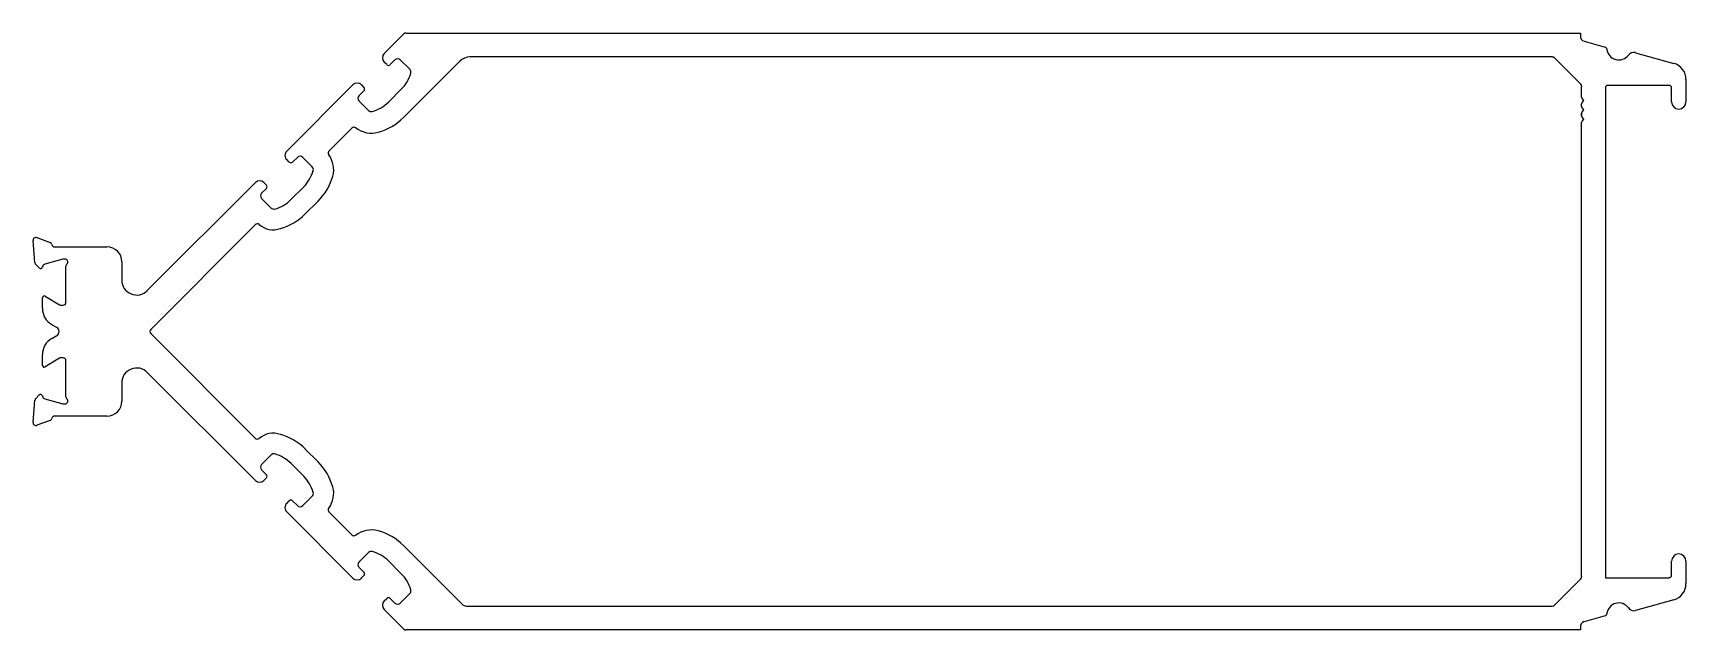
# Model space of a CAD drawing. Extents: x -99 to 77, y 4 to 68.
import ezdxf

# ---------------------------------------------------------------- set-up
doc = ezdxf.new("R2010")
doc.units = 0
doc.layers.add('1', color=7, linetype='CONTINUOUS')
doc.layers.add('AL_EXTRUSIONS', color=141, linetype='CONTINUOUS')

msp = doc.modelspace()

# ---------------------------------------------------------------- linework, layer by layer
at = {"layer": '1', "color": 7, "linetype": 'CONTINUOUS'}
for p, q in [((-53.64, 64.6), (-59.6, 58.63)), ((62.64, 65.04), (-52.56, 65.04)), ((65.67, 62.14), (62.87, 64.94)), ((65.76, 60.77), (65.76, 61.91)), ((65.76, 59.77), (65.76, 60.06)), ((66.01, 60.42), (65.84, 60.59)), ((65.84, 60.24), (66.01, 60.41)), ((65.76, 58.77), (65.76, 59.06)), ((65.76, 59.06), (65.76, 58.77)), ((65.76, 58.77), (65.76, 59.06)), ((65.76, 59.06), (65.76, 58.77)), ((65.76, 58.77), (65.76, 59.06)), ((65.76, 9.75), (65.76, 58.06)), ((65.76, 58.06), (65.76, 58.06)), ((65.76, 58.06), (65.76, 58.06)), ((66.01, 59.42), (65.84, 59.59)), ((65.84, 59.24), (66.01, 59.41)), ((66.01, 58.42), (65.84, 58.59)), ((65.84, 58.24), (66.01, 58.41)), ((-65.11, 57.47), (-67.55, 55.03)), ((-68.71, 49.71), (-70.07, 48.35)), ((-75.39, 47.19), (-86.52, 36.06)), ((-86.52, 35.61), (-75.39, 24.48)), ((-70.07, 23.32), (-68.71, 21.96)), ((-67.55, 16.63), (-65.11, 14.2)), ((-59.6, 13.03), (-53.38, 6.81)), ((62.86, 6.72), (65.67, 9.53)), ((-52.93, 6.62), (62.64, 6.62))]:
    msp.add_line(p, q, dxfattribs=at)
for centre, radius, start, end in [((-52.56, 63.52), 1.52, 89.9963, 135), ((62.64, 64.72), 0.318, 45, 89.9963), ((65.45, 61.91), 0.317, 360, 45), ((66.01, 60.77), 0.25, 180, 225), ((66.01, 60.06), 0.25, 135, 180), ((66, 60.41), 0.008, 315, 45), ((-64.02, 63.05), 6.25, 285.8408, 315), ((66.01, 59.77), 0.25, 180, 225), ((66.01, 59.06), 0.25, 135, 180), ((66.01, 58.77), 0.25, 180, 225), ((66.01, 58.06), 0.25, 135, 180), ((66, 59.41), 0.008, 315, 45), ((66, 58.41), 0.008, 315, 45), ((-64.88, 57.25), 0.317, 52.4307, 135), ((-63.05, 59.63), 2.69, 232.4307, 285.8408), ((-67.32, 54.81), 0.318, 135, 217.232), ((-69.62, 53.06), 2.57, 344.1597, 37.232), ((-73.04, 54.03), 6.12, 315.0015, 344.1597), ((-74.4, 52.67), 6.12, 285.8408, 315), ((-75.17, 47), 0.289, 47.6537, 140.1223), ((-73.49, 48.93), 2.27, 229.0337, 289.5827), ((-86.29, 35.83), 0.318, 135, 225), ((-73.49, 22.74), 2.27, 70.4173, 130.9663), ((-74.39, 18.99), 6.12, 45, 74.1592), ((-75.17, 24.67), 0.289, 219.8777, 312.3463), ((-73.04, 17.63), 6.12, 15.8403, 44.9985), ((-69.62, 18.6), 2.57, 322.768, 15.8403), ((-67.32, 16.86), 0.318, 142.768, 225), ((-64.88, 14.42), 0.318, 225, 307.5449), ((-63.05, 12.03), 2.69, 74.1573, 127.5449), ((-64.02, 8.62), 6.25, 44.998, 74.1573), ((65.45, 9.75), 0.317, 315, 0), ((-52.93, 7.26), 0.635, 224.998, 270.0018), ((62.64, 6.94), 0.318, 270.0008, 315)]:
    msp.add_arc(centre, radius, start, end, dxfattribs=at)
at = {"layer": 'AL_EXTRUSIONS', "color": 7, "linetype": 'CONTINUOUS'}
for p, q in [((-61.67, 65.4), (-59.58, 67.49)), ((-59.35, 67.58), (65.64, 67.59)), ((65.64, 67.59), (65.64, 67.31)), ((66.02, 66.71), (68.27, 66.07)), ((71.5, 65.5), (75.57, 64.36)), ((-61.4, 64.23), (-61.67, 64.5)), ((-60.53, 64.74), (-61.05, 64.23)), ((-58.95, 63.73), (-59.96, 64.74)), ((-72.05, 55.02), (-65, 62.07)), ((-64.1, 62.07), (-63.83, 61.79)), ((-61.22, 60.25), (-59.86, 61.61)), ((68.3, 61.77), (68.3, 9.64)), ((75.09, 62.02), (68.55, 62.02)), ((75.34, 60.26), (75.34, 61.77)), ((76.86, 62.65), (76.86, 60.26)), ((-63.83, 61.44), (-64.34, 60.93)), ((-64.34, 60.35), (-63.33, 59.35)), ((-71.78, 53.85), (-72.05, 54.12)), ((-70.91, 54.36), (-71.42, 53.85)), ((-69.33, 53.35), (-70.34, 54.36)), ((-86.89, 40.18), (-75.38, 51.69)), ((-74.21, 51.06), (-74.72, 50.55)), ((-74.48, 51.69), (-74.21, 51.42)), ((-71.6, 49.87), (-70.24, 51.23)), ((-74.72, 49.98), (-73.71, 48.97)), ((-98.64, 45.82), (-97.23, 45.3)), ((-98.84, 43.14), (-99.04, 45.51)), ((-96.75, 44.83), (-91.18, 44.83)), ((-98.39, 42.59), (-98.75, 42.96)), ((-98.02, 42.8), (-98.05, 42.68)), ((-95.88, 43.52), (-97.81, 43.01)), ((-95.65, 43.53), (-95.81, 43.53)), ((-95.55, 38.93), (-95.55, 42.79)), ((-89.6, 43.25), (-89.6, 41.3)), ((-98.05, 38.3), (-98.05, 39.43)), ((-97.74, 39.6), (-96.22, 38.68)), ((-96.07, 38.63), (-95.85, 38.63)), ((-96.53, 36.27), (-97.05, 36.56)), ((-97.05, 35.1), (-96.53, 35.4)), ((-98.05, 32.23), (-98.05, 33.37)), ((-96.22, 32.99), (-97.74, 32.06)), ((-95.85, 33.03), (-96.07, 33.03)), ((-95.55, 28.88), (-95.55, 32.73)), ((-89.6, 30.36), (-89.6, 28.42)), ((-75.38, 19.98), (-86.89, 31.48)), ((-99.04, 26.16), (-98.84, 28.53)), ((-98.75, 28.71), (-98.39, 29.08)), ((-98.05, 28.99), (-98.02, 28.87)), ((-97.81, 28.66), (-95.88, 28.14)), ((-91.18, 26.83), (-96.75, 26.83)), ((-95.81, 28.13), (-95.65, 28.13)), ((-97.23, 26.37), (-98.64, 25.85)), ((-73.71, 22.7), (-74.72, 21.69)), ((-74.72, 21.11), (-74.21, 20.6)), ((-70.23, 20.43), (-71.59, 21.79)), ((-74.21, 20.25), (-74.48, 19.98)), ((-72.05, 17.55), (-71.78, 17.82)), ((-71.42, 17.82), (-70.91, 17.31)), ((-70.34, 17.31), (-69.33, 18.32)), ((-65, 9.6), (-72.05, 16.65)), ((-63.33, 12.32), (-64.34, 11.31)), ((-64.34, 10.74), (-63.83, 10.23)), ((-59.86, 10.06), (-61.22, 11.42)), ((75.34, 9.9), (75.34, 11.4)), ((76.86, 11.4), (76.86, 9.01)), ((-63.83, 9.87), (-64.11, 9.6)), ((68.3, 9.64), (75.09, 9.64)), ((-61.67, 7.17), (-61.4, 7.44)), ((-61.05, 7.44), (-60.54, 6.93)), ((-59.96, 6.93), (-58.95, 7.94)), ((75.57, 7.3), (71.5, 6.16)), ((-59.58, 4.17), (-61.67, 6.27)), ((68.27, 5.59), (66.02, 4.96)), ((65.64, 4.08), (-59.35, 4.08)), ((65.64, 4.35), (65.64, 4.08))]:
    msp.add_line(p, q, dxfattribs=at)
for centre, radius, start, end in [((-59.35, 67.27), 0.317, 90.0007, 135), ((66.16, 67.22), 0.53, 169.5471, 254.3212), ((-61.22, 64.95), 0.635, 135, 225), ((68.2, 65.83), 0.254, 5.9618, 74.3212), ((69.72, 65.99), 1.27, 185.9618, 324.0586), ((71.31, 64.83), 0.7, 74.3114, 144.0586), ((-61.22, 64.4), 0.25, 225, 315), ((-60.25, 64.45), 0.406, 45, 135), ((-62.66, 64.41), 3.96, 315.0006, 344.1593), ((-59.24, 63.44), 0.406, 344.1593, 45), ((75.09, 62.65), 1.78, 360, 74.3114), ((-64.55, 61.62), 0.635, 45, 135), ((-64.01, 61.62), 0.25, 315, 45), ((68.55, 61.77), 0.25, 90, 180), ((75.09, 61.77), 0.254, 360, 90), ((-64.06, 60.64), 0.406, 135, 225), ((-64.02, 63.05), 3.96, 285.8408, 315), ((76.1, 60.26), 0.762, 180, 360), ((-63.05, 59.63), 0.406, 224.998, 285.8408), ((-71.6, 54.57), 0.635, 135, 225.0001), ((-71.6, 54.03), 0.25, 225, 315), ((-70.63, 54.07), 0.406, 45, 135), ((-73.04, 54.03), 3.96, 314.9999, 344.16), ((-69.62, 53.06), 0.406, 344.1597, 44.9996), ((-74.93, 51.24), 0.635, 45, 135), ((-74.39, 51.24), 0.25, 315, 45), ((-74.43, 50.27), 0.406, 135, 225), ((-74.4, 52.67), 3.96, 285.8408, 315.0004), ((-73.43, 49.26), 0.406, 224.9984, 285.8387), ((-98.75, 45.53), 0.3, 70, 185), ((-97.34, 45.02), 0.3, 10.9043, 70), ((-96.75, 45.13), 0.3, 190.9043, 270), ((-91.18, 43.25), 1.59, 360, 90), ((-98.54, 43.17), 0.3, 185, 225), ((-98.25, 42.73), 0.2, 225, 345), ((-97.73, 42.72), 0.3, 105, 165), ((-95.81, 43.23), 0.3, 90, 105), ((-95.65, 43.23), 0.3, 311.8103, 90), ((-95.25, 42.79), 0.3, 131.8103, 180), ((-88.01, 41.3), 1.59, 180, 315.0069), ((-97.85, 39.43), 0.2, 58.6, 180), ((-95.85, 38.93), 0.3, 270, 360), ((-96.05, 38.3), 2, 180, 240), ((-96.07, 38.93), 0.3, 238.6, 270), ((-96.78, 35.83), 0.5, 300, 60), ((-96.05, 33.37), 2, 120, 180), ((-97.85, 32.23), 0.2, 180, 301.4), ((-96.07, 32.73), 0.3, 90, 121.4), ((-95.85, 32.73), 0.3, 360, 90), ((-88.01, 30.36), 1.59, 45, 180), ((-98.54, 28.5), 0.3, 135, 175), ((-98.25, 28.93), 0.2, 15, 135), ((-97.73, 28.95), 0.3, 195, 255), ((-95.65, 28.43), 0.3, 270, 48.1897), ((-95.25, 28.88), 0.3, 180, 228.1897), ((-91.18, 28.42), 1.59, 270, 0), ((-97.34, 26.65), 0.3, 290, 349.0957), ((-96.75, 26.53), 0.3, 90, 169.0957), ((-95.81, 28.43), 0.3, 255, 270), ((-98.75, 26.13), 0.3, 175, 290), ((-74.43, 21.4), 0.406, 135, 225), ((-73.42, 22.41), 0.406, 74.1613, 135.0016), ((-74.39, 18.99), 3.96, 44.9996, 74.1592), ((-74.93, 20.43), 0.635, 225, 315), ((-74.39, 20.43), 0.25, 315, 45), ((-73.04, 17.63), 3.96, 15.84, 45.0001), ((-71.6, 17.64), 0.25, 45, 135), ((-69.62, 18.6), 0.406, 315.0004, 15.8403), ((-71.6, 17.1), 0.635, 134.9999, 225), ((-70.63, 17.59), 0.406, 225, 315), ((-63.05, 12.03), 0.406, 74.1573, 135), ((-64.02, 8.62), 3.96, 44.998, 74.1573), ((-64.06, 11.03), 0.406, 134.998, 224.998), ((76.1, 11.4), 0.762, 0, 180), ((-64.55, 10.05), 0.635, 224.998, 314.998), ((-64.01, 10.05), 0.25, 314.998, 44.998), ((-62.66, 7.26), 3.96, 15.8387, 44.9974), ((75.09, 9.9), 0.254, 270, 0), ((75.09, 9.01), 1.78, 285.6886, 0), ((-61.22, 6.72), 0.635, 134.998, 224.998), ((-61.22, 7.26), 0.25, 44.998, 134.998), ((-59.24, 8.23), 0.406, 314.998, 15.8387), ((-60.25, 7.22), 0.406, 224.998, 314.998), ((68.2, 5.84), 0.254, 285.6788, 354.0382), ((69.72, 5.68), 1.27, 35.9414, 174.0382), ((71.31, 6.83), 0.7, 215.9414, 285.6886), ((-59.35, 4.4), 0.318, 224.998, 270.0008), ((66.16, 4.45), 0.53, 105.6788, 190.4529)]:
    msp.add_arc(centre, radius, start, end, dxfattribs=at)

doc.saveas('drawing.dxf')
